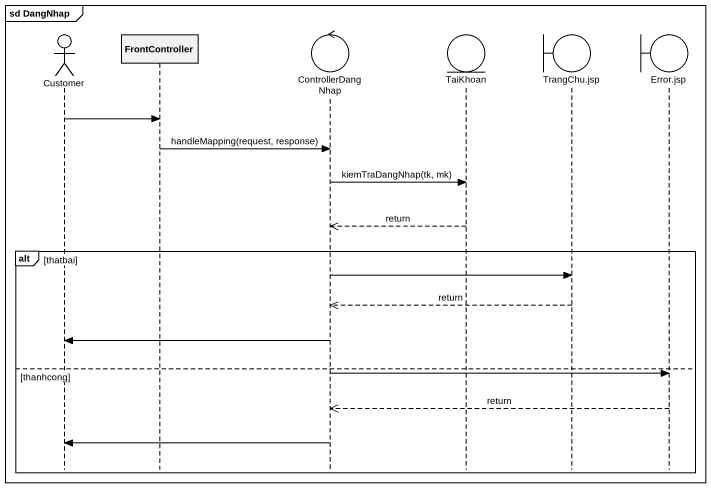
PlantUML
@startuml
mainframe sd DangNhap
hide footbox
actor Customer
participant FrontController
control ControllerDangNhap
entity TaiKhoan
boundary "TrangChu.jsp" as TrangChu_jsp
boundary "Error.jsp" as Error_jsp

Customer -> FrontController
FrontController -> ControllerDangNhap : handleMapping(request, response)
ControllerDangNhap -> TaiKhoan : kiemTraDangNhap(tk, mk)
TaiKhoan -->> ControllerDangNhap : return
alt thatbai
  ControllerDangNhap -> TrangChu_jsp
  TrangChu_jsp -->> ControllerDangNhap : return
  ControllerDangNhap -> Customer
else thanhcong
  ControllerDangNhap -> Error_jsp
  Error_jsp -->> ControllerDangNhap : return
  ControllerDangNhap -> Customer
end
@enduml
